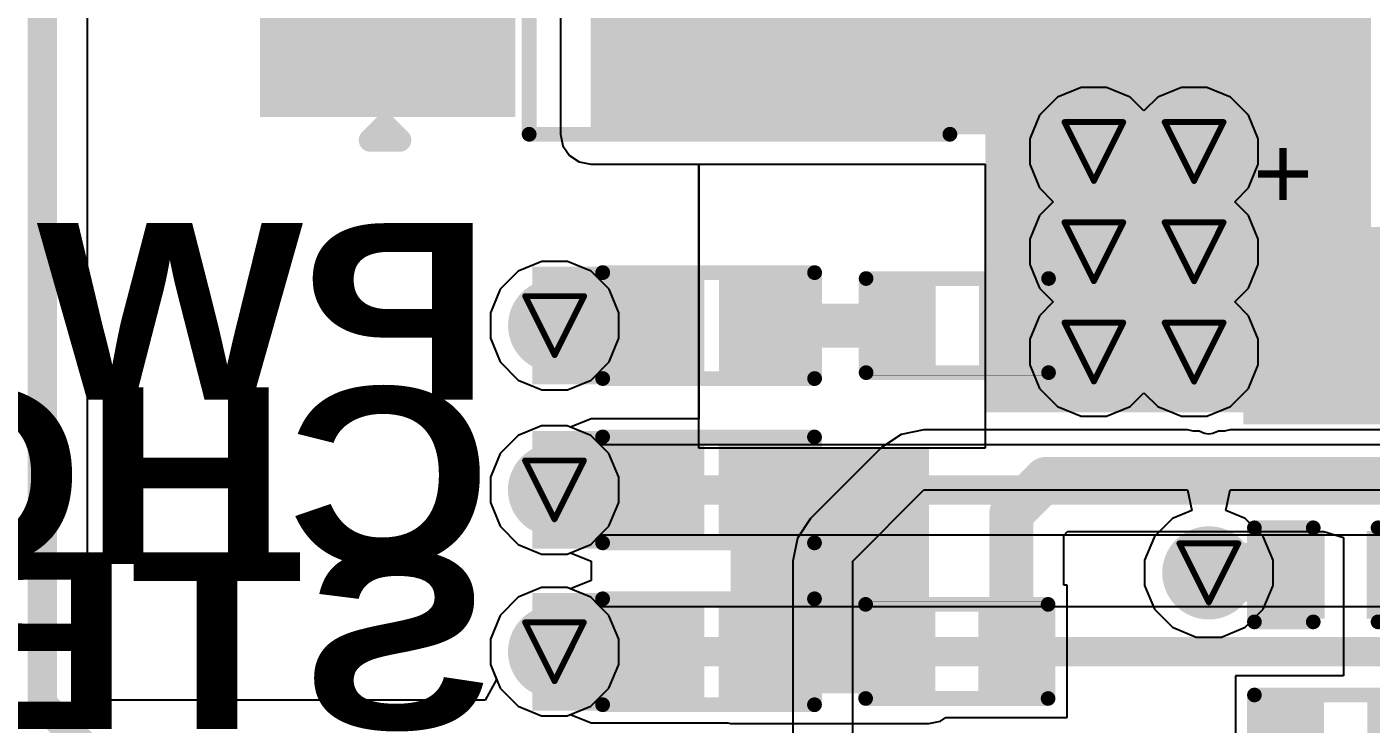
# Model space of a CAD drawing. Header units: inches. Extents: x -6 to 385, y -2 to 98.
# Drawn here: x 4.38 to 15.98, y 6.97 to 12.99 of the extents above; entities that cross this region are included whole.
import ezdxf

# ---------------------------------------------------------------- set-up
doc = ezdxf.new("R2010")
doc.units = ezdxf.units.IN
for name, color, linetype in [('Bottom Layer', 5, 'Continuous'), ('Bottom Overlay', 54, 'Continuous'), ('Bottom Paste', 16, 'Continuous'), ('Bottom Solder', 6, 'Continuous'), ('Drill Drawing', 1, 'Continuous'), ('Layer 1', 16, 'Continuous'), ('Layer 2', 76, 'Continuous'), ('Top Layer', 1, 'Continuous'), ('Top Solder', 216, 'Continuous'), ('Via Holes', 16, 'Continuous')]:
    doc.layers.add(name, color=color, linetype=linetype)
doc.styles.add('Arial', font='', dxfattribs={"height": 0.2})
doc.styles.add('Arial Black_Bold', font='', dxfattribs={"height": 0.2})
doc.styles.get('Arial').set_extended_font_data('Arial')
doc.styles.get('Arial Black_Bold').set_extended_font_data('Arial Black', bold=True)

# ---------------------------------------------------------------- blocks, each defined once
blk = doc.blocks.new('SOT__223_B_14')
at = {"layer": 'Bottom Layer'}
for points in [[(-3.05, 4.05), (-1.55, 4.05), (-1.55, 2.05), (-3.05, 2.05)], [(-0.75, 4.05), (0.75, 4.05), (0.75, 2.05), (-0.75, 2.05)], [(1.55, 4.05), (3.05, 4.05), (3.05, 2.05), (1.55, 2.05)], [(-1.9, -2.05), (1.9, -2.05), (1.9, -4.05), (-1.9, -4.05)]]:
    blk.add_hatch(color=5, dxfattribs=at).paths.add_polyline_path(points)
at = {"layer": 'Bottom Paste'}
for points in [[(-3.05, 4.05), (-1.55, 4.05), (-1.55, 2.05), (-3.05, 2.05)], [(-0.75, 4.05), (0.75, 4.05), (0.75, 2.05), (-0.75, 2.05)], [(1.55, 4.05), (3.05, 4.05), (3.05, 2.05), (1.55, 2.05)], [(-1.9, -2.05), (1.9, -2.05), (1.9, -4.05), (-1.9, -4.05)]]:
    blk.add_hatch(color=16, dxfattribs=at).paths.add_polyline_path(points)
at = {"layer": 'Bottom Solder'}
for points in [[(-3.152, 4.152), (-1.448, 4.152), (-1.448, 1.948), (-3.152, 1.948)], [(-0.852, 4.152), (0.852, 4.152), (0.852, 1.948), (-0.852, 1.948)], [(1.448, 4.152), (3.152, 4.152), (3.152, 1.948), (1.448, 1.948)], [(-2.002, -1.948), (2.002, -1.948), (2.002, -4.152), (-2.002, -4.152)]]:
    blk.add_hatch(color=6, dxfattribs=at).paths.add_polyline_path(points)
at = {"layer": 'Bottom Overlay'}
for points, const_width in [([(-3.353, 3.2), (-3.353, 2.946)], 0.2), ([(-3.353, 3.2), (-3.226, 3.073)], 0.2), ([(-3.226, 3.073), (-3.353, 2.946)], 0.2), ([(-3.302, 1.829), (-3.302, -1.803)], 0.127), ([(-3.302, 1.829), (3.302, 1.829)], 0.127), ([(3.302, 1.829), (3.302, -1.803)], 0.127), ([(-3.302, -1.803), (3.302, -1.803)], 0.127)]:
    blk.add_lwpolyline(points, dxfattribs=dict(at, const_width=const_width))
for points, const_width in [([(-3.403, 3.2, 1), (-3.303, 3.2, 1)], 0.1), ([(-3.403, 3.2, 1), (-3.303, 3.2, 1)], 0.1), ([(-3.276, 3.073, 1), (-3.176, 3.073, 1)], 0.1), ([(-3.276, 3.073, 1), (-3.176, 3.073, 1)], 0.1), ([(-3.403, 2.946, 1), (-3.303, 2.946, 1)], 0.1), ([(-3.403, 2.946, 1), (-3.303, 2.946, 1)], 0.1), ([(-3.334, 1.829, 1), (-3.27, 1.829, 1)], 0.0635), ([(-3.334, 1.829, 1), (-3.27, 1.829, 1)], 0.0635), ([(3.27, 1.829, 1), (3.334, 1.829, 1)], 0.0635), ([(3.27, 1.829, 1), (3.334, 1.829, 1)], 0.0635), ([(-3.334, -1.803, 1), (-3.27, -1.803, 1)], 0.0635), ([(-3.334, -1.803, 1), (-3.27, -1.803, 1)], 0.0635), ([(3.27, -1.803, 1), (3.334, -1.803, 1)], 0.0635), ([(3.27, -1.803, 1), (3.334, -1.803, 1)], 0.0635)]:
    blk.add_lwpolyline(points, format="xyb", close=True, dxfattribs=dict(at, const_width=const_width))
blk = doc.blocks.new('R___0402_B_22')
at = {"layer": 'Bottom Layer'}
for points in [[(-0.241, 0.318), (-0.241, -0.318), (-0.699, -0.318), (-0.699, 0.318)], [(0.699, 0.318), (0.699, -0.318), (0.241, -0.318), (0.241, 0.318)]]:
    blk.add_hatch(color=5, dxfattribs=at).paths.add_polyline_path(points)
at = {"layer": 'Bottom Paste'}
for points in [[(-0.241, 0.318), (-0.241, -0.318), (-0.699, -0.318), (-0.699, 0.318)], [(0.699, 0.318), (0.699, -0.318), (0.241, -0.318), (0.241, 0.318)]]:
    blk.add_hatch(color=16, dxfattribs=at).paths.add_polyline_path(points)
at = {"layer": 'Bottom Solder'}
for points in [[(-0.186, 0.373), (-0.186, -0.373), (-0.754, -0.373), (-0.754, 0.373)], [(0.754, 0.373), (0.754, -0.373), (0.186, -0.373), (0.186, 0.373)]]:
    blk.add_hatch(color=6, dxfattribs=at).paths.add_polyline_path(points)
at = {"layer": 'Bottom Overlay'}
for points, const_width in [([(-0.787, 0.406), (-0.787, -0.406)], 0.127), ([(0.787, 0.406), (-0.787, 0.406)], 0.127), ([(0.787, 0.406), (0.787, -0.406)], 0.127), ([(0.813, 0.432), (-0.813, 0.432)], 0.00323), ([(0.787, -0.406), (-0.787, -0.406)], 0.127)]:
    blk.add_lwpolyline(points, dxfattribs=dict(at, const_width=const_width))
for points, const_width in [([(-0.819, 0.406, 1), (-0.756, 0.406, 1)], 0.0635), ([(-0.819, 0.406, 1), (-0.756, 0.406, 1)], 0.0635), ([(0.756, 0.406, 1), (0.819, 0.406, 1)], 0.0635), ([(0.756, 0.406, 1), (0.819, 0.406, 1)], 0.0635), ([(-0.814, 0.432, 1), (-0.812, 0.432, 1)], 0.00161), ([(0.812, 0.432, 1), (0.814, 0.432, 1)], 0.00161), ([(-0.819, -0.406, 1), (-0.756, -0.406, 1)], 0.0635), ([(-0.819, -0.406, 1), (-0.756, -0.406, 1)], 0.0635), ([(0.756, -0.406, 1), (0.819, -0.406, 1)], 0.0635), ([(0.756, -0.406, 1), (0.819, -0.406, 1)], 0.0635)]:
    blk.add_lwpolyline(points, format="xyb", close=True, dxfattribs=dict(at, const_width=const_width))
blk = doc.blocks.new('R___0402_B_47')
at = {"layer": 'Bottom Layer'}
for points in [[(-0.241, 0.318), (-0.241, -0.317), (-0.699, -0.317), (-0.699, 0.318)], [(0.698, 0.318), (0.698, -0.317), (0.241, -0.317), (0.241, 0.318)]]:
    blk.add_hatch(color=5, dxfattribs=at).paths.add_polyline_path(points)
at = {"layer": 'Bottom Paste'}
for points in [[(-0.241, 0.318), (-0.241, -0.317), (-0.699, -0.317), (-0.699, 0.318)], [(0.698, 0.318), (0.698, -0.317), (0.241, -0.317), (0.241, 0.318)]]:
    blk.add_hatch(color=16, dxfattribs=at).paths.add_polyline_path(points)
at = {"layer": 'Bottom Solder'}
for points in [[(-0.186, 0.373), (-0.186, -0.372), (-0.754, -0.372), (-0.754, 0.373)], [(0.753, 0.373), (0.753, -0.372), (0.186, -0.372), (0.186, 0.373)]]:
    blk.add_hatch(color=6, dxfattribs=at).paths.add_polyline_path(points)
at = {"layer": 'Bottom Overlay'}
for points, const_width in [([(-0.787, 0.406), (-0.787, -0.406)], 0.127), ([(0.787, 0.406), (-0.787, 0.406)], 0.127), ([(0.787, 0.406), (0.787, -0.406)], 0.127), ([(0.813, 0.432), (-0.813, 0.432)], 0.00323), ([(0.787, -0.406), (-0.787, -0.406)], 0.127)]:
    blk.add_lwpolyline(points, dxfattribs=dict(at, const_width=const_width))
for points, const_width in [([(-0.819, 0.406, 1), (-0.756, 0.406, 1)], 0.0635), ([(-0.819, 0.406, 1), (-0.756, 0.406, 1)], 0.0635), ([(0.756, 0.406, 1), (0.819, 0.406, 1)], 0.0635), ([(0.756, 0.406, 1), (0.819, 0.406, 1)], 0.0635), ([(-0.814, 0.432, 1), (-0.812, 0.432, 1)], 0.00161), ([(0.812, 0.432, 1), (0.814, 0.432, 1)], 0.00161), ([(-0.819, -0.406, 1), (-0.756, -0.406, 1)], 0.0635), ([(-0.819, -0.406, 1), (-0.756, -0.406, 1)], 0.0635), ([(0.756, -0.406, 1), (0.819, -0.406, 1)], 0.0635), ([(0.756, -0.406, 1), (0.819, -0.406, 1)], 0.0635)]:
    blk.add_lwpolyline(points, format="xyb", close=True, dxfattribs=dict(at, const_width=const_width))
blk = doc.blocks.new('R___0402_B_55')
at = {"layer": 'Bottom Layer'}
for points in [[(-0.241, 0.317), (-0.241, -0.318), (-0.699, -0.318), (-0.699, 0.317)], [(0.699, 0.317), (0.699, -0.318), (0.241, -0.318), (0.241, 0.317)]]:
    blk.add_hatch(color=5, dxfattribs=at).paths.add_polyline_path(points)
at = {"layer": 'Bottom Paste'}
for points in [[(-0.241, 0.317), (-0.241, -0.318), (-0.699, -0.318), (-0.699, 0.317)], [(0.699, 0.317), (0.699, -0.318), (0.241, -0.318), (0.241, 0.317)]]:
    blk.add_hatch(color=16, dxfattribs=at).paths.add_polyline_path(points)
at = {"layer": 'Bottom Solder'}
for points in [[(-0.186, 0.373), (-0.186, -0.373), (-0.754, -0.373), (-0.754, 0.373)], [(0.754, 0.373), (0.754, -0.373), (0.186, -0.373), (0.186, 0.373)]]:
    blk.add_hatch(color=6, dxfattribs=at).paths.add_polyline_path(points)
at = {"layer": 'Bottom Overlay'}
for points, const_width in [([(-0.787, -0.406), (-0.787, 0.406)], 0.127), ([(-0.787, 0.406), (0.787, 0.406)], 0.127), ([(0.787, -0.406), (0.787, 0.406)], 0.127), ([(-0.813, 0.432), (0.813, 0.432)], 0.00323), ([(-0.787, -0.406), (0.787, -0.406)], 0.127)]:
    blk.add_lwpolyline(points, dxfattribs=dict(at, const_width=const_width))
for points, const_width in [([(-0.819, 0.406, 1), (-0.756, 0.406, 1)], 0.0635), ([(-0.819, 0.406, 1), (-0.756, 0.406, 1)], 0.0635), ([(0.756, 0.406, 1), (0.819, 0.406, 1)], 0.0635), ([(0.756, 0.406, 1), (0.819, 0.406, 1)], 0.0635), ([(-0.814, 0.432, 1), (-0.812, 0.432, 1)], 0.00161), ([(0.812, 0.432, 1), (0.814, 0.432, 1)], 0.00161), ([(-0.819, -0.406, 1), (-0.756, -0.406, 1)], 0.0635), ([(-0.819, -0.406, 1), (-0.756, -0.406, 1)], 0.0635), ([(0.756, -0.406, 1), (0.819, -0.406, 1)], 0.0635), ([(0.756, -0.406, 1), (0.819, -0.406, 1)], 0.0635)]:
    blk.add_lwpolyline(points, format="xyb", close=True, dxfattribs=dict(at, const_width=const_width))
blk = doc.blocks.new('LED_0402_B_60')
at = {"layer": 'Bottom Layer'}
for points in [[(-0.785, 0.36), (-0.165, 0.36), (-0.165, -0.36), (-0.785, -0.36)], [(0.165, 0.36), (0.785, 0.36), (0.785, -0.36), (0.165, -0.36)]]:
    blk.add_hatch(color=5, dxfattribs=at).paths.add_polyline_path(points)
at = {"layer": 'Bottom Overlay'}
blk.add_hatch(color=54, dxfattribs=at).paths.add_polyline_path([(0.938, -0.508), (1.548, -0.508), (1.548, 0.508), (0.938, 0.508)])
at = {"layer": 'Bottom Paste'}
for points in [[(-0.785, 0.36), (-0.165, 0.36), (-0.165, -0.36), (-0.785, -0.36)], [(0.165, 0.36), (0.785, 0.36), (0.785, -0.36), (0.165, -0.36)]]:
    blk.add_hatch(color=16, dxfattribs=at).paths.add_polyline_path(points)
at = {"layer": 'Bottom Solder'}
for points in [[(-0.887, 0.462), (-0.063, 0.462), (-0.063, -0.462), (-0.887, -0.462)], [(0.063, 0.462), (0.887, 0.462), (0.887, -0.462), (0.063, -0.462)]]:
    blk.add_hatch(color=6, dxfattribs=at).paths.add_polyline_path(points)
at = {"layer": 'Bottom Overlay', "const_width": 0.127}
for points in [[(0.94, 0.457), (-0.889, 0.457)], [(-0.889, 0.457), (-0.889, -0.457)], [(0.94, 0.457), (0.94, -0.457)], [(0.94, -0.457), (-0.889, -0.457)]]:
    blk.add_lwpolyline(points, dxfattribs=at)
at = {"layer": 'Bottom Overlay', "const_width": 0.0635}
for points in [[(-0.921, 0.457, 1), (-0.857, 0.457, 1)], [(-0.921, 0.457, 1), (-0.857, 0.457, 1)], [(0.908, 0.457, 1), (0.972, 0.457, 1)], [(0.908, 0.457, 1), (0.972, 0.457, 1)], [(-0.921, -0.457, 1), (-0.857, -0.457, 1)], [(-0.921, -0.457, 1), (-0.857, -0.457, 1)], [(0.908, -0.457, 1), (0.972, -0.457, 1)], [(0.908, -0.457, 1), (0.972, -0.457, 1)]]:
    blk.add_lwpolyline(points, format="xyb", close=True, dxfattribs=at)
blk = doc.blocks.new('LED_0402_B_61')
at = {"layer": 'Bottom Layer'}
for points in [[(-0.785, 0.36), (-0.165, 0.36), (-0.165, -0.36), (-0.785, -0.36)], [(0.165, 0.36), (0.785, 0.36), (0.785, -0.36), (0.165, -0.36)]]:
    blk.add_hatch(color=5, dxfattribs=at).paths.add_polyline_path(points)
at = {"layer": 'Bottom Overlay'}
blk.add_hatch(color=54, dxfattribs=at).paths.add_polyline_path([(0.939, -0.508), (1.548, -0.508), (1.548, 0.508), (0.939, 0.508)])
at = {"layer": 'Bottom Paste'}
for points in [[(-0.785, 0.36), (-0.165, 0.36), (-0.165, -0.36), (-0.785, -0.36)], [(0.165, 0.36), (0.785, 0.36), (0.785, -0.36), (0.165, -0.36)]]:
    blk.add_hatch(color=16, dxfattribs=at).paths.add_polyline_path(points)
at = {"layer": 'Bottom Solder'}
for points in [[(-0.887, 0.462), (-0.063, 0.462), (-0.063, -0.462), (-0.887, -0.462)], [(0.063, 0.462), (0.887, 0.462), (0.887, -0.462), (0.063, -0.462)]]:
    blk.add_hatch(color=6, dxfattribs=at).paths.add_polyline_path(points)
at = {"layer": 'Bottom Overlay', "const_width": 0.127}
for points in [[(0.94, 0.457), (-0.889, 0.457)], [(-0.889, 0.457), (-0.889, -0.457)], [(0.94, 0.457), (0.94, -0.457)], [(0.94, -0.457), (-0.889, -0.457)]]:
    blk.add_lwpolyline(points, dxfattribs=at)
at = {"layer": 'Bottom Overlay', "const_width": 0.0635}
for points in [[(-0.921, 0.457, 1), (-0.857, 0.457, 1)], [(-0.921, 0.457, 1), (-0.857, 0.457, 1)], [(0.908, 0.457, 1), (0.972, 0.457, 1)], [(0.908, 0.457, 1), (0.972, 0.457, 1)], [(-0.921, -0.457, 1), (-0.857, -0.457, 1)], [(-0.921, -0.457, 1), (-0.857, -0.457, 1)], [(0.908, -0.457, 1), (0.972, -0.457, 1)], [(0.908, -0.457, 1), (0.972, -0.457, 1)]]:
    blk.add_lwpolyline(points, format="xyb", close=True, dxfattribs=at)
blk = doc.blocks.new('LED_0402_B_62')
at = {"layer": 'Bottom Layer'}
for points in [[(-0.785, 0.36), (-0.165, 0.36), (-0.165, -0.36), (-0.785, -0.36)], [(0.165, 0.36), (0.785, 0.36), (0.785, -0.36), (0.165, -0.36)]]:
    blk.add_hatch(color=5, dxfattribs=at).paths.add_polyline_path(points)
at = {"layer": 'Bottom Overlay'}
blk.add_hatch(color=54, dxfattribs=at).paths.add_polyline_path([(0.939, -0.508), (1.548, -0.508), (1.548, 0.508), (0.939, 0.508)])
at = {"layer": 'Bottom Paste'}
for points in [[(-0.785, 0.36), (-0.165, 0.36), (-0.165, -0.36), (-0.785, -0.36)], [(0.165, 0.36), (0.785, 0.36), (0.785, -0.36), (0.165, -0.36)]]:
    blk.add_hatch(color=16, dxfattribs=at).paths.add_polyline_path(points)
at = {"layer": 'Bottom Solder'}
for points in [[(-0.887, 0.462), (-0.063, 0.462), (-0.063, -0.462), (-0.887, -0.462)], [(0.063, 0.462), (0.887, 0.462), (0.887, -0.462), (0.063, -0.462)]]:
    blk.add_hatch(color=6, dxfattribs=at).paths.add_polyline_path(points)
at = {"layer": 'Bottom Overlay', "const_width": 0.127}
for points in [[(0.94, 0.457), (-0.889, 0.457)], [(-0.889, 0.457), (-0.889, -0.457)], [(0.94, 0.457), (0.94, -0.457)], [(0.94, -0.457), (-0.889, -0.457)]]:
    blk.add_lwpolyline(points, dxfattribs=at)
at = {"layer": 'Bottom Overlay', "const_width": 0.0635}
for points in [[(-0.921, 0.457, 1), (-0.857, 0.457, 1)], [(-0.921, 0.457, 1), (-0.857, 0.457, 1)], [(0.908, 0.457, 1), (0.972, 0.457, 1)], [(0.908, 0.457, 1), (0.972, 0.457, 1)], [(-0.921, -0.457, 1), (-0.857, -0.457, 1)], [(-0.921, -0.457, 1), (-0.857, -0.457, 1)], [(0.908, -0.457, 1), (0.972, -0.457, 1)], [(0.908, -0.457, 1), (0.972, -0.457, 1)]]:
    blk.add_lwpolyline(points, format="xyb", close=True, dxfattribs=at)
blk = doc.blocks.new('C___0402_B_88')
at = {"layer": 'Bottom Layer'}
for points in [[(-0.241, 0.318), (-0.241, -0.317), (-0.698, -0.317), (-0.698, 0.318)], [(0.699, 0.318), (0.699, -0.317), (0.241, -0.317), (0.241, 0.318)]]:
    blk.add_hatch(color=5, dxfattribs=at).paths.add_polyline_path(points)
at = {"layer": 'Bottom Paste'}
for points in [[(-0.241, 0.318), (-0.241, -0.317), (-0.698, -0.317), (-0.698, 0.318)], [(0.699, 0.318), (0.699, -0.317), (0.241, -0.317), (0.241, 0.318)]]:
    blk.add_hatch(color=16, dxfattribs=at).paths.add_polyline_path(points)
at = {"layer": 'Bottom Solder'}
for points in [[(-0.181, 0.378), (-0.181, -0.377), (-0.758, -0.377), (-0.758, 0.378)], [(0.758, 0.378), (0.758, -0.377), (0.181, -0.377), (0.181, 0.378)]]:
    blk.add_hatch(color=6, dxfattribs=at).paths.add_polyline_path(points)
at = {"layer": 'Bottom Overlay', "const_width": 0.127}
for points in [[(-0.787, -0.406), (-0.787, 0.406)], [(-0.787, 0.406), (-0.279, 0.406)], [(0.279, 0.406), (0.787, 0.406)], [(0.787, -0.406), (0.787, 0.406)], [(-0.787, -0.406), (-0.279, -0.406)], [(0.279, -0.406), (0.787, -0.406)]]:
    blk.add_lwpolyline(points, dxfattribs=at)
at = {"layer": 'Bottom Overlay', "const_width": 0.0635}
for points in [[(-0.819, 0.406, 1), (-0.756, 0.406, 1)], [(-0.819, 0.406, 1), (-0.756, 0.406, 1)], [(-0.311, 0.406, 1), (-0.248, 0.406, 1)], [(0.248, 0.406, 1), (0.311, 0.406, 1)], [(0.756, 0.406, 1), (0.819, 0.406, 1)], [(0.756, 0.406, 1), (0.819, 0.406, 1)], [(-0.819, -0.406, 1), (-0.756, -0.406, 1)], [(-0.819, -0.406, 1), (-0.756, -0.406, 1)], [(-0.311, -0.406, 1), (-0.248, -0.406, 1)], [(0.248, -0.406, 1), (0.311, -0.406, 1)], [(0.756, -0.406, 1), (0.819, -0.406, 1)], [(0.756, -0.406, 1), (0.819, -0.406, 1)]]:
    blk.add_lwpolyline(points, format="xyb", close=True, dxfattribs=at)
blk = doc.blocks.new('T____0805_B_97')
at = {"layer": 'Bottom Layer'}
for points in [[(-1.25, 0.75), (-0.25, 0.75), (-0.25, -0.75), (-1.25, -0.75)], [(0.25, 0.75), (1.25, 0.75), (1.25, -0.75), (0.25, -0.75)]]:
    blk.add_hatch(color=5, dxfattribs=at).paths.add_polyline_path(points)
at = {"layer": 'Bottom Paste'}
for points in [[(-1.25, 0.75), (-0.25, 0.75), (-0.25, -0.75), (-1.25, -0.75)], [(0.25, 0.75), (1.25, 0.75), (1.25, -0.75), (0.25, -0.75)]]:
    blk.add_hatch(color=16, dxfattribs=at).paths.add_polyline_path(points)
at = {"layer": 'Bottom Solder'}
for points in [[(-1.352, 0.852), (-0.148, 0.852), (-0.148, -0.852), (-1.352, -0.852)], [(0.148, 0.852), (1.352, 0.852), (1.352, -0.852), (0.148, -0.852)]]:
    blk.add_hatch(color=6, dxfattribs=at).paths.add_polyline_path(points)
at = {"layer": 'Bottom Overlay', "const_width": 0.127}
for points in [[(-0.1, 0.7), (0.1, 0.7)], [(-0.1, -0.7), (0.1, -0.7)]]:
    blk.add_lwpolyline(points, dxfattribs=at)
at = {"layer": 'Bottom Overlay', "const_width": 0.0635}
for points in [[(-0.132, 0.7, 1), (-0.068, 0.7, 1)], [(0.068, 0.7, 1), (0.132, 0.7, 1)], [(-0.132, -0.7, 1), (-0.068, -0.7, 1)], [(0.068, -0.7, 1), (0.132, -0.7, 1)]]:
    blk.add_lwpolyline(points, format="xyb", close=True, dxfattribs=at)
at = {"layer": 'Bottom Overlay', "style": 'Arial', "text_generation_flag": 2}
blk.add_text('+', height=0.635, rotation=180, dxfattribs=at).set_placement((-1.27, 1.615))

msp = doc.modelspace()

# ---------------------------------------------------------------- hatches: boundary and pattern name
at = {"layer": 'Bottom Layer'}
for points in [[(9.243, 12.065), (15.55, 12.065), (15.55, 18.669), (9.243, 18.669)], [(12.649, 9.664), (15.98, 9.664), (15.98, 18.669), (12.649, 18.669)], [(10.451, 7.239), (12.163, 7.239), (12.163, 9.356), (10.451, 9.356)]]:
    msp.add_hatch(color=5, dxfattribs=at).paths.add_polyline_path(points)
h = msp.add_hatch(color=5, dxfattribs=at)
edge = h.paths.add_edge_path()
edge.add_arc((13.587, 11.916), 0.3, 0, 360)
h = msp.add_hatch(color=5, dxfattribs=at)
edge = h.paths.add_edge_path()
edge.add_arc((14.452, 11.916), 0.3, 0, 360)
h = msp.add_hatch(color=5, dxfattribs=at)
edge = h.paths.add_edge_path()
edge.add_arc((13.587, 11.051), 0.3, 0, 360)
h = msp.add_hatch(color=5, dxfattribs=at)
edge = h.paths.add_edge_path()
edge.add_arc((14.452, 11.051), 0.3, 0, 360)
h = msp.add_hatch(color=5, dxfattribs=at)
edge = h.paths.add_edge_path()
edge.add_arc((8.932, 10.414), 0.3, 0, 360)
h = msp.add_hatch(color=5, dxfattribs=at)
edge = h.paths.add_edge_path()
edge.add_arc((13.587, 10.185), 0.3, 0, 360)
h = msp.add_hatch(color=5, dxfattribs=at)
edge = h.paths.add_edge_path()
edge.add_arc((14.452, 10.185), 0.3, 0, 360)
h = msp.add_hatch(color=5, dxfattribs=at)
edge = h.paths.add_edge_path()
edge.add_arc((8.931, 8.996), 0.3, 0, 360)
h = msp.add_hatch(color=5, dxfattribs=at)
edge = h.paths.add_edge_path()
edge.add_arc((14.579, 8.28), 0.3, 0, 360)
h = msp.add_hatch(color=5, dxfattribs=at)
edge = h.paths.add_edge_path()
edge.add_arc((8.931, 7.599), 0.3, 0, 360)
at = {"layer": 'Bottom Solder'}
h = msp.add_hatch(color=6, dxfattribs=at)
edge = h.paths.add_edge_path()
edge.add_arc((13.587, 11.916), 0.402, 0, 360)
h = msp.add_hatch(color=6, dxfattribs=at)
edge = h.paths.add_edge_path()
edge.add_arc((14.452, 11.916), 0.402, 0, 360)
h = msp.add_hatch(color=6, dxfattribs=at)
edge = h.paths.add_edge_path()
edge.add_arc((13.587, 11.051), 0.402, 0, 360)
h = msp.add_hatch(color=6, dxfattribs=at)
edge = h.paths.add_edge_path()
edge.add_arc((14.452, 11.051), 0.402, 0, 360)
h = msp.add_hatch(color=6, dxfattribs=at)
edge = h.paths.add_edge_path()
edge.add_arc((8.932, 10.414), 0.402, 0, 360)
h = msp.add_hatch(color=6, dxfattribs=at)
edge = h.paths.add_edge_path()
edge.add_arc((13.587, 10.185), 0.402, 0, 360)
h = msp.add_hatch(color=6, dxfattribs=at)
edge = h.paths.add_edge_path()
edge.add_arc((14.452, 10.185), 0.402, 0, 360)
h = msp.add_hatch(color=6, dxfattribs=at)
edge = h.paths.add_edge_path()
edge.add_arc((8.931, 8.996), 0.402, 0, 360)
h = msp.add_hatch(color=6, dxfattribs=at)
edge = h.paths.add_edge_path()
edge.add_arc((14.579, 8.28), 0.402, 0, 360)
h = msp.add_hatch(color=6, dxfattribs=at)
edge = h.paths.add_edge_path()
edge.add_arc((8.931, 7.599), 0.402, 0, 360)
at = {"layer": 'Layer 1'}
h = msp.add_hatch(color=16, dxfattribs=at)
edge = h.paths.add_edge_path()
edge.add_arc((13.587, 11.916), 0.3, 0, 360)
h = msp.add_hatch(color=16, dxfattribs=at)
edge = h.paths.add_edge_path()
edge.add_arc((14.452, 11.916), 0.3, 0, 360)
h = msp.add_hatch(color=16, dxfattribs=at)
edge = h.paths.add_edge_path()
edge.add_arc((13.587, 11.051), 0.3, 0, 360)
h = msp.add_hatch(color=16, dxfattribs=at)
edge = h.paths.add_edge_path()
edge.add_arc((14.452, 11.051), 0.3, 0, 360)
h = msp.add_hatch(color=16, dxfattribs=at)
edge = h.paths.add_edge_path()
edge.add_arc((8.932, 10.414), 0.3, 0, 360)
h = msp.add_hatch(color=16, dxfattribs=at)
edge = h.paths.add_edge_path()
edge.add_arc((13.587, 10.185), 0.3, 0, 360)
h = msp.add_hatch(color=16, dxfattribs=at)
edge = h.paths.add_edge_path()
edge.add_arc((14.452, 10.185), 0.3, 0, 360)
h = msp.add_hatch(color=16, dxfattribs=at)
edge = h.paths.add_edge_path()
edge.add_arc((8.931, 8.996), 0.3, 0, 360)
h = msp.add_hatch(color=16, dxfattribs=at)
edge = h.paths.add_edge_path()
edge.add_arc((14.579, 8.28), 0.3, 0, 360)
h = msp.add_hatch(color=16, dxfattribs=at)
edge = h.paths.add_edge_path()
edge.add_arc((8.931, 7.599), 0.3, 0, 360)
at = {"layer": 'Layer 2'}
h = msp.add_hatch(color=76, dxfattribs=at)
edge = h.paths.add_edge_path()
edge.add_arc((13.587, 11.916), 0.3, 0, 360)
h = msp.add_hatch(color=76, dxfattribs=at)
edge = h.paths.add_edge_path()
edge.add_arc((14.452, 11.916), 0.3, 0, 360)
h = msp.add_hatch(color=76, dxfattribs=at)
edge = h.paths.add_edge_path()
edge.add_arc((13.587, 11.051), 0.3, 0, 360)
h = msp.add_hatch(color=76, dxfattribs=at)
edge = h.paths.add_edge_path()
edge.add_arc((14.452, 11.051), 0.3, 0, 360)
h = msp.add_hatch(color=76, dxfattribs=at)
edge = h.paths.add_edge_path()
edge.add_arc((8.932, 10.414), 0.3, 0, 360)
h = msp.add_hatch(color=76, dxfattribs=at)
edge = h.paths.add_edge_path()
edge.add_arc((13.587, 10.185), 0.3, 0, 360)
h = msp.add_hatch(color=76, dxfattribs=at)
edge = h.paths.add_edge_path()
edge.add_arc((14.452, 10.185), 0.3, 0, 360)
h = msp.add_hatch(color=76, dxfattribs=at)
edge = h.paths.add_edge_path()
edge.add_arc((8.931, 8.996), 0.3, 0, 360)
h = msp.add_hatch(color=76, dxfattribs=at)
edge = h.paths.add_edge_path()
edge.add_arc((14.579, 8.28), 0.3, 0, 360)
h = msp.add_hatch(color=76, dxfattribs=at)
edge = h.paths.add_edge_path()
edge.add_arc((8.931, 7.599), 0.3, 0, 360)
at = {"layer": 'Top Layer'}
h = msp.add_hatch(color=1, dxfattribs=at)
edge = h.paths.add_edge_path()
edge.add_arc((13.587, 11.916), 0.3, 0, 360)
h = msp.add_hatch(color=1, dxfattribs=at)
edge = h.paths.add_edge_path()
edge.add_arc((14.452, 11.916), 0.3, 0, 360)
h = msp.add_hatch(color=1, dxfattribs=at)
edge = h.paths.add_edge_path()
edge.add_arc((13.587, 11.051), 0.3, 0, 360)
h = msp.add_hatch(color=1, dxfattribs=at)
edge = h.paths.add_edge_path()
edge.add_arc((14.452, 11.051), 0.3, 0, 360)
h = msp.add_hatch(color=1, dxfattribs=at)
edge = h.paths.add_edge_path()
edge.add_arc((8.932, 10.414), 0.3, 0, 360)
h = msp.add_hatch(color=1, dxfattribs=at)
edge = h.paths.add_edge_path()
edge.add_arc((13.587, 10.185), 0.3, 0, 360)
h = msp.add_hatch(color=1, dxfattribs=at)
edge = h.paths.add_edge_path()
edge.add_arc((14.452, 10.185), 0.3, 0, 360)
h = msp.add_hatch(color=1, dxfattribs=at)
edge = h.paths.add_edge_path()
edge.add_arc((8.931, 8.996), 0.3, 0, 360)
h = msp.add_hatch(color=1, dxfattribs=at)
edge = h.paths.add_edge_path()
edge.add_arc((14.579, 8.28), 0.3, 0, 360)
h = msp.add_hatch(color=1, dxfattribs=at)
edge = h.paths.add_edge_path()
edge.add_arc((8.931, 7.599), 0.3, 0, 360)
at = {"layer": 'Top Solder'}
h = msp.add_hatch(color=216, dxfattribs=at)
edge = h.paths.add_edge_path()
edge.add_arc((13.587, 11.916), 0.402, 0, 360)
h = msp.add_hatch(color=216, dxfattribs=at)
edge = h.paths.add_edge_path()
edge.add_arc((14.452, 11.916), 0.402, 0, 360)
h = msp.add_hatch(color=216, dxfattribs=at)
edge = h.paths.add_edge_path()
edge.add_arc((13.587, 11.051), 0.402, 0, 360)
h = msp.add_hatch(color=216, dxfattribs=at)
edge = h.paths.add_edge_path()
edge.add_arc((14.452, 11.051), 0.402, 0, 360)
h = msp.add_hatch(color=216, dxfattribs=at)
edge = h.paths.add_edge_path()
edge.add_arc((8.932, 10.414), 0.402, 0, 360)
h = msp.add_hatch(color=216, dxfattribs=at)
edge = h.paths.add_edge_path()
edge.add_arc((13.587, 10.185), 0.402, 0, 360)
h = msp.add_hatch(color=216, dxfattribs=at)
edge = h.paths.add_edge_path()
edge.add_arc((14.452, 10.185), 0.402, 0, 360)
h = msp.add_hatch(color=216, dxfattribs=at)
edge = h.paths.add_edge_path()
edge.add_arc((8.931, 8.996), 0.402, 0, 360)
h = msp.add_hatch(color=216, dxfattribs=at)
edge = h.paths.add_edge_path()
edge.add_arc((14.579, 8.28), 0.402, 0, 360)
h = msp.add_hatch(color=216, dxfattribs=at)
edge = h.paths.add_edge_path()
edge.add_arc((8.931, 7.599), 0.402, 0, 360)
at = {"layer": 'Via Holes'}
h = msp.add_hatch(color=7, dxfattribs=at)
edge = h.paths.add_edge_path()
edge.add_arc((13.587, 11.916), 0.15, 0, 360)
h = msp.add_hatch(color=7, dxfattribs=at)
edge = h.paths.add_edge_path()
edge.add_arc((14.452, 11.916), 0.15, 0, 360)
h = msp.add_hatch(color=7, dxfattribs=at)
edge = h.paths.add_edge_path()
edge.add_arc((13.587, 11.051), 0.15, 0, 360)
h = msp.add_hatch(color=7, dxfattribs=at)
edge = h.paths.add_edge_path()
edge.add_arc((14.452, 11.051), 0.15, 0, 360)
h = msp.add_hatch(color=7, dxfattribs=at)
edge = h.paths.add_edge_path()
edge.add_arc((8.932, 10.414), 0.15, 0, 360)
h = msp.add_hatch(color=7, dxfattribs=at)
edge = h.paths.add_edge_path()
edge.add_arc((13.587, 10.185), 0.15, 0, 360)
h = msp.add_hatch(color=7, dxfattribs=at)
edge = h.paths.add_edge_path()
edge.add_arc((14.452, 10.185), 0.15, 0, 360)
h = msp.add_hatch(color=7, dxfattribs=at)
edge = h.paths.add_edge_path()
edge.add_arc((8.931, 8.996), 0.15, 0, 360)
h = msp.add_hatch(color=7, dxfattribs=at)
edge = h.paths.add_edge_path()
edge.add_arc((14.579, 8.28), 0.15, 0, 360)
h = msp.add_hatch(color=7, dxfattribs=at)
edge = h.paths.add_edge_path()
edge.add_arc((8.931, 7.599), 0.15, 0, 360)

# ---------------------------------------------------------------- linework, layer by layer
at = {"layer": 'Bottom Layer'}
for p, q in [((8.984, 14.358), (8.984, 12.065)), ((8.984, 12.065), (9.003, 11.966)), ((9.003, 11.966), (9.06, 11.882)), ((9.06, 11.882), (9.144, 11.826)), ((9.144, 11.826), (9.243, 11.806)), ((9.243, 11.806), (10.178, 11.806)), ((10.178, 9.357), (10.178, 11.806)), ((10.178, 11.806), (12.649, 11.806)), ((10.178, 11.806), (10.178, 9.61)), ((12.649, 11.806), (12.649, 9.357)), ((8.82, 9.55), (8.617, 9.466)), ((9.041, 9.55), (8.82, 9.55)), ((9.069, 9.538), (9.041, 9.55)), ((9.247, 9.61), (9.069, 9.538)), ((10.178, 9.61), (9.247, 9.61)), ((9.247, 9.61), (9.247, 9.61)), ((8.617, 9.466), (8.461, 9.31)), ((8.461, 9.31), (8.377, 9.106)), ((12.649, 9.357), (10.178, 9.357)), ((8.377, 9.106), (8.377, 8.886)), ((8.377, 8.886), (8.461, 8.682)), ((8.461, 8.682), (8.617, 8.526)), ((13.327, 8.603), (13.359, 8.636)), ((13.327, 8.174), (13.327, 8.603)), ((13.359, 8.636), (15.571, 8.636)), ((15.571, 8.636), (15.742, 8.585)), ((8.617, 8.526), (8.82, 8.442)), ((15.742, 8.585), (15.742, 7.391)), ((8.82, 8.442), (9.041, 8.442)), ((9.041, 8.442), (9.069, 8.454)), ((9.069, 8.454), (9.247, 8.382)), ((9.247, 8.382), (9.247, 8.213)), ((8.82, 8.153), (8.617, 8.069)), ((9.041, 8.153), (8.82, 8.153)), ((9.069, 8.141), (9.041, 8.153)), ((9.247, 8.213), (9.069, 8.141)), ((13.357, 8.174), (13.327, 8.174)), ((13.357, 7.031), (13.357, 8.174)), ((8.617, 8.069), (8.461, 7.913)), ((8.461, 7.913), (8.377, 7.709)), ((8.377, 7.709), (8.377, 7.489)), ((8.377, 7.489), (8.461, 7.285)), ((15.742, 7.391), (14.808, 7.391)), ((14.808, 7.391), (14.808, 6.248)), ((8.461, 7.285), (8.617, 7.129)), ((8.617, 7.129), (8.82, 7.045)), ((8.82, 7.045), (9.041, 7.045)), ((9.041, 7.045), (9.069, 7.057)), ((9.069, 7.057), (9.247, 6.985)), ((9.247, 6.985), (9.247, 6.985)), ((9.247, 6.985), (10.426, 6.985)), ((10.426, 6.985), (10.451, 6.98)), ((10.451, 6.98), (12.163, 6.98)), ((12.163, 6.98), (12.262, 7)), ((12.262, 7), (12.309, 7.031)), ((12.309, 7.031), (13.357, 7.031))]:
    msp.add_line(p, q, dxfattribs=at)
for points, const_width in [([(8.932, 10.414), (9.746, 10.414)], 0.508), ([(10.762, 10.414), (11.938, 10.414)], 0.381), ([(12.944, 10.414), (13.638, 10.414)], 0.508), ([(8.931, 8.996), (9.745, 8.996)], 0.508), ([(12.874, 8.791), (13.172, 9.089)], 0.381), ([(13.172, 9.089), (18.051, 9.089)], 0.381), ([(12.874, 7.602), (12.874, 8.791)], 0.381), ([(14.585, 8.286), (15.266, 8.286)], 0.508), ([(8.931, 7.599), (9.745, 7.599)], 0.508)]:
    msp.add_lwpolyline(points, dxfattribs=dict(at, const_width=const_width))
for points, const_width in [([(8.805, 10.414, 1), (9.059, 10.414, 1)], 0.254), ([(9.619, 10.414, 1), (9.873, 10.414, 1)], 0.254), ([(10.667, 10.414, 1), (10.857, 10.414, 1)], 0.191), ([(11.843, 10.414, 1), (12.033, 10.414, 1)], 0.191), ([(12.817, 10.414, 1), (13.071, 10.414, 1)], 0.254), ([(13.511, 10.414, 1), (13.765, 10.414, 1)], 0.254), ([(8.804, 8.996, 1), (9.058, 8.996, 1)], 0.254), ([(9.618, 8.996, 1), (9.872, 8.996, 1)], 0.254), ([(13.076, 9.089, 1), (13.267, 9.089, 1)], 0.191), ([(13.076, 9.089, 1), (13.267, 9.089, 1)], 0.191), ([(12.779, 8.791, 1), (12.969, 8.791, 1)], 0.191), ([(12.779, 8.791, 1), (12.969, 8.791, 1)], 0.191), ([(14.458, 8.286, 1), (14.712, 8.286, 1)], 0.254), ([(15.139, 8.286, 1), (15.393, 8.286, 1)], 0.254), ([(8.804, 7.599, 1), (9.058, 7.599, 1)], 0.254), ([(9.618, 7.599, 1), (9.872, 7.599, 1)], 0.254), ([(12.779, 7.602, 1), (12.969, 7.602, 1)], 0.191)]:
    msp.add_lwpolyline(points, format="xyb", close=True, dxfattribs=dict(at, const_width=const_width))
at = {"layer": 'Drill Drawing', "const_width": 0.0508}
for points in [[(13.333, 12.17), (13.841, 12.17)], [(13.333, 12.17), (13.587, 11.662)], [(13.587, 11.662), (13.841, 12.17)], [(14.198, 12.17), (14.706, 12.17)], [(14.198, 12.17), (14.452, 11.662)], [(14.452, 11.662), (14.706, 12.17)], [(13.333, 11.305), (13.841, 11.305)], [(13.333, 11.305), (13.587, 10.797)], [(13.587, 10.797), (13.841, 11.305)], [(14.198, 11.305), (14.706, 11.305)], [(14.198, 11.305), (14.452, 10.797)], [(14.452, 10.797), (14.706, 11.305)], [(8.678, 10.668), (9.186, 10.668)], [(8.678, 10.668), (8.932, 10.16)], [(8.932, 10.16), (9.186, 10.668)], [(13.333, 10.439), (13.841, 10.439)], [(13.333, 10.439), (13.587, 9.931)], [(13.587, 9.931), (13.841, 10.439)], [(14.198, 10.439), (14.706, 10.439)], [(14.198, 10.439), (14.452, 9.931)], [(14.452, 9.931), (14.706, 10.439)], [(8.677, 9.25), (9.185, 9.25)], [(8.677, 9.25), (8.931, 8.742)], [(8.931, 8.742), (9.185, 9.25)], [(14.325, 8.534), (14.833, 8.534)], [(14.325, 8.534), (14.579, 8.026)], [(14.579, 8.026), (14.833, 8.534)], [(8.677, 7.853), (9.185, 7.853)], [(8.677, 7.853), (8.931, 7.345)], [(8.931, 7.345), (9.185, 7.853)]]:
    msp.add_lwpolyline(points, dxfattribs=at)
at = {"layer": 'Drill Drawing', "const_width": 0.0254}
for points in [[(13.32, 12.17, 1), (13.345, 12.17, 1)], [(13.32, 12.17, 1), (13.345, 12.17, 1)], [(13.828, 12.17, 1), (13.853, 12.17, 1)], [(13.828, 12.17, 1), (13.853, 12.17, 1)], [(14.185, 12.17, 1), (14.211, 12.17, 1)], [(14.185, 12.17, 1), (14.211, 12.17, 1)], [(14.693, 12.17, 1), (14.719, 12.17, 1)], [(14.693, 12.17, 1), (14.719, 12.17, 1)], [(13.574, 11.662, 1), (13.599, 11.662, 1)], [(13.574, 11.662, 1), (13.599, 11.662, 1)], [(14.439, 11.662, 1), (14.465, 11.662, 1)], [(14.439, 11.662, 1), (14.465, 11.662, 1)], [(13.32, 11.305, 1), (13.345, 11.305, 1)], [(13.32, 11.305, 1), (13.345, 11.305, 1)], [(13.828, 11.305, 1), (13.853, 11.305, 1)], [(13.828, 11.305, 1), (13.853, 11.305, 1)], [(14.185, 11.305, 1), (14.211, 11.305, 1)], [(14.185, 11.305, 1), (14.211, 11.305, 1)], [(14.693, 11.305, 1), (14.719, 11.305, 1)], [(14.693, 11.305, 1), (14.719, 11.305, 1)], [(13.574, 10.797, 1), (13.599, 10.797, 1)], [(13.574, 10.797, 1), (13.599, 10.797, 1)], [(14.439, 10.797, 1), (14.465, 10.797, 1)], [(14.439, 10.797, 1), (14.465, 10.797, 1)], [(8.665, 10.668, 1), (8.691, 10.668, 1)], [(8.665, 10.668, 1), (8.691, 10.668, 1)], [(9.173, 10.668, 1), (9.199, 10.668, 1)], [(9.173, 10.668, 1), (9.199, 10.668, 1)], [(13.32, 10.439, 1), (13.345, 10.439, 1)], [(13.32, 10.439, 1), (13.345, 10.439, 1)], [(13.828, 10.439, 1), (13.853, 10.439, 1)], [(13.828, 10.439, 1), (13.853, 10.439, 1)], [(14.185, 10.439, 1), (14.211, 10.439, 1)], [(14.185, 10.439, 1), (14.211, 10.439, 1)], [(14.693, 10.439, 1), (14.719, 10.439, 1)], [(14.693, 10.439, 1), (14.719, 10.439, 1)], [(8.919, 10.16, 1), (8.945, 10.16, 1)], [(8.919, 10.16, 1), (8.945, 10.16, 1)], [(13.574, 9.931, 1), (13.599, 9.931, 1)], [(13.574, 9.931, 1), (13.599, 9.931, 1)], [(14.439, 9.931, 1), (14.465, 9.931, 1)], [(14.439, 9.931, 1), (14.465, 9.931, 1)], [(8.664, 9.25, 1), (8.689, 9.25, 1)], [(8.664, 9.25, 1), (8.689, 9.25, 1)], [(9.172, 9.25, 1), (9.197, 9.25, 1)], [(9.172, 9.25, 1), (9.197, 9.25, 1)], [(8.918, 8.742, 1), (8.943, 8.742, 1)], [(8.918, 8.742, 1), (8.943, 8.742, 1)], [(14.312, 8.534, 1), (14.338, 8.534, 1)], [(14.312, 8.534, 1), (14.338, 8.534, 1)], [(14.82, 8.534, 1), (14.846, 8.534, 1)], [(14.82, 8.534, 1), (14.846, 8.534, 1)], [(14.566, 8.026, 1), (14.592, 8.026, 1)], [(14.566, 8.026, 1), (14.592, 8.026, 1)], [(8.664, 7.853, 1), (8.689, 7.853, 1)], [(8.664, 7.853, 1), (8.689, 7.853, 1)], [(9.172, 7.853, 1), (9.197, 7.853, 1)], [(9.172, 7.853, 1), (9.197, 7.853, 1)], [(8.918, 7.345, 1), (8.943, 7.345, 1)], [(8.918, 7.345, 1), (8.943, 7.345, 1)]]:
    msp.add_lwpolyline(points, format="xyb", close=True, dxfattribs=at)
at = {"layer": 'Layer 1'}
for p, q in [((13.477, 12.47), (13.273, 12.385)), ((13.697, 12.47), (13.477, 12.47)), ((13.901, 12.385), (13.697, 12.47)), ((14.342, 12.47), (14.138, 12.385)), ((14.562, 12.47), (14.342, 12.47)), ((14.766, 12.385), (14.562, 12.47)), ((13.273, 12.385), (13.117, 12.23)), ((14.019, 12.267), (13.901, 12.385)), ((14.138, 12.385), (14.019, 12.267)), ((14.922, 12.23), (14.766, 12.385)), ((13.117, 12.23), (13.033, 12.026)), ((15.006, 12.026), (14.922, 12.23)), ((13.033, 12.026), (13.033, 11.806)), ((15.006, 11.806), (15.006, 12.026)), ((13.033, 11.806), (13.117, 11.602)), ((14.922, 11.602), (15.006, 11.806)), ((13.117, 11.602), (13.236, 11.483)), ((14.803, 11.483), (14.922, 11.602)), ((13.236, 11.483), (13.117, 11.364)), ((14.922, 11.364), (14.803, 11.483)), ((13.117, 11.364), (13.033, 11.161)), ((15.006, 11.161), (14.922, 11.364)), ((13.033, 11.161), (13.033, 10.94)), ((15.006, 10.94), (15.006, 11.161)), ((13.033, 10.94), (13.117, 10.737)), ((14.922, 10.737), (15.006, 10.94)), ((13.117, 10.737), (13.236, 10.618)), ((14.803, 10.618), (14.922, 10.737)), ((13.236, 10.618), (13.117, 10.499)), ((14.922, 10.499), (14.803, 10.618)), ((13.117, 10.499), (13.033, 10.296)), ((15.006, 10.296), (14.922, 10.499)), ((13.033, 10.296), (13.033, 10.075)), ((15.006, 10.075), (15.006, 10.296)), ((13.033, 10.075), (13.117, 9.872)), ((14.922, 9.872), (15.006, 10.075)), ((13.117, 9.872), (13.273, 9.716)), ((14.766, 9.716), (14.922, 9.872)), ((13.901, 9.716), (14.019, 9.835)), ((14.019, 9.835), (14.138, 9.716)), ((13.273, 9.716), (13.477, 9.631)), ((13.477, 9.631), (13.697, 9.631)), ((13.697, 9.631), (13.901, 9.716)), ((14.138, 9.716), (14.342, 9.631)), ((14.342, 9.631), (14.562, 9.631)), ((14.562, 9.631), (14.766, 9.716)), ((8.82, 9.55), (8.617, 9.466)), ((9.041, 9.55), (8.82, 9.55)), ((9.244, 9.466), (9.041, 9.55)), ((8.617, 9.466), (8.461, 9.31)), ((9.4, 9.31), (9.244, 9.466)), ((8.461, 9.31), (8.377, 9.106)), ((9.485, 9.106), (9.4, 9.31)), ((8.377, 9.106), (8.377, 8.886)), ((9.485, 8.886), (9.485, 9.106)), ((8.377, 8.886), (8.461, 8.682)), ((9.4, 8.682), (9.485, 8.886)), ((8.461, 8.682), (8.617, 8.526)), ((9.244, 8.526), (9.4, 8.682)), ((8.617, 8.526), (8.82, 8.442)), ((9.041, 8.442), (9.244, 8.526)), ((8.82, 8.442), (9.041, 8.442)), ((8.82, 8.153), (8.617, 8.069)), ((9.041, 8.153), (8.82, 8.153)), ((9.244, 8.069), (9.041, 8.153)), ((8.617, 8.069), (8.461, 7.913)), ((9.4, 7.913), (9.244, 8.069)), ((8.461, 7.913), (8.377, 7.709)), ((9.485, 7.709), (9.4, 7.913)), ((8.377, 7.709), (8.377, 7.489)), ((9.485, 7.489), (9.485, 7.709)), ((8.377, 7.489), (8.461, 7.285)), ((9.4, 7.285), (9.485, 7.489)), ((8.461, 7.285), (8.617, 7.129)), ((9.244, 7.129), (9.4, 7.285)), ((8.617, 7.129), (8.82, 7.045)), ((9.041, 7.045), (9.244, 7.129)), ((8.82, 7.045), (9.041, 7.045))]:
    msp.add_line(p, q, dxfattribs=at)
at = {"layer": 'Layer 2'}
for p, q in [((8.822, 10.968), (8.618, 10.884)), ((9.042, 10.968), (8.822, 10.968)), ((9.246, 10.884), (9.042, 10.968)), ((8.618, 10.884), (8.462, 10.728)), ((9.402, 10.728), (9.246, 10.884)), ((8.462, 10.728), (8.378, 10.524)), ((9.486, 10.524), (9.402, 10.728)), ((8.378, 10.524), (8.378, 10.304)), ((9.486, 10.304), (9.486, 10.524)), ((8.378, 10.304), (8.462, 10.1)), ((9.402, 10.1), (9.486, 10.304)), ((8.462, 10.1), (8.618, 9.944)), ((9.246, 9.944), (9.402, 10.1)), ((8.618, 9.944), (8.822, 9.86)), ((9.042, 9.86), (9.246, 9.944)), ((8.822, 9.86), (9.042, 9.86)), ((8.82, 9.55), (8.617, 9.466)), ((9.041, 9.55), (8.82, 9.55)), ((9.244, 9.466), (9.041, 9.55)), ((8.617, 9.466), (8.461, 9.31)), ((9.4, 9.31), (9.244, 9.466)), ((11.922, 9.475), (11.754, 9.362)), ((12.12, 9.514), (11.922, 9.475)), ((14.395, 9.514), (12.12, 9.514)), ((14.445, 9.504), (14.395, 9.514)), ((14.496, 9.504), (14.445, 9.504)), ((14.543, 9.484), (14.496, 9.504)), ((14.579, 9.477), (14.543, 9.484)), ((14.614, 9.484), (14.579, 9.477)), ((14.662, 9.504), (14.614, 9.484)), ((14.713, 9.504), (14.662, 9.504)), ((14.763, 9.514), (14.713, 9.504)), ((17.023, 9.514), (14.763, 9.514)), ((8.461, 9.31), (8.377, 9.106)), ((9.485, 9.106), (9.4, 9.31)), ((11.754, 9.362), (11.14, 8.748)), ((8.377, 9.106), (8.377, 8.886)), ((9.485, 8.886), (9.485, 9.106)), ((11.506, 8.382), (12.12, 8.996)), ((12.12, 8.996), (14.395, 8.996)), ((14.395, 8.996), (14.431, 8.818)), ((14.727, 8.818), (14.763, 8.996)), ((14.763, 8.996), (17.238, 8.996)), ((8.377, 8.886), (8.461, 8.682)), ((9.4, 8.682), (9.485, 8.886)), ((11.14, 8.748), (11.028, 8.58)), ((14.265, 8.75), (14.109, 8.594)), ((14.431, 8.818), (14.265, 8.75)), ((14.893, 8.75), (14.727, 8.818)), ((15.049, 8.594), (14.893, 8.75)), ((8.461, 8.682), (8.617, 8.526)), ((9.244, 8.526), (9.4, 8.682)), ((14.109, 8.594), (14.025, 8.39)), ((15.133, 8.39), (15.049, 8.594)), ((8.617, 8.526), (8.82, 8.442)), ((9.041, 8.442), (9.244, 8.526)), ((11.028, 8.58), (10.988, 8.382)), ((8.82, 8.442), (9.041, 8.442)), ((10.988, 8.382), (10.988, 0.988)), ((11.506, 0.988), (11.506, 8.382)), ((14.025, 8.39), (14.025, 8.17)), ((15.133, 8.17), (15.133, 8.39)), ((8.82, 8.153), (8.617, 8.069)), ((9.041, 8.153), (8.82, 8.153)), ((9.244, 8.069), (9.041, 8.153)), ((14.025, 8.17), (14.109, 7.966)), ((15.049, 7.966), (15.133, 8.17)), ((8.617, 8.069), (8.461, 7.913)), ((9.4, 7.913), (9.244, 8.069)), ((8.461, 7.913), (8.377, 7.709)), ((9.485, 7.709), (9.4, 7.913)), ((14.109, 7.966), (14.265, 7.81)), ((14.893, 7.81), (15.049, 7.966)), ((14.265, 7.81), (14.469, 7.726)), ((14.689, 7.726), (14.893, 7.81)), ((8.377, 7.709), (8.377, 7.489)), ((9.485, 7.489), (9.485, 7.709)), ((14.469, 7.726), (14.689, 7.726)), ((8.377, 7.489), (8.461, 7.285)), ((9.4, 7.285), (9.485, 7.489)), ((8.461, 7.285), (8.617, 7.129)), ((9.244, 7.129), (9.4, 7.285)), ((8.617, 7.129), (8.82, 7.045)), ((9.041, 7.045), (9.244, 7.129)), ((8.82, 7.045), (9.041, 7.045))]:
    msp.add_line(p, q, dxfattribs=at)
at = {"layer": 'Top Layer'}
for p, q in [((4.899, 7.309), (4.899, 38.848)), ((13.477, 12.47), (13.273, 12.385)), ((13.697, 12.47), (13.477, 12.47)), ((13.901, 12.385), (13.697, 12.47)), ((14.342, 12.47), (14.138, 12.385)), ((14.562, 12.47), (14.342, 12.47)), ((14.766, 12.385), (14.562, 12.47)), ((13.273, 12.385), (13.117, 12.23)), ((14.019, 12.267), (13.901, 12.385)), ((14.138, 12.385), (14.019, 12.267)), ((14.922, 12.23), (14.766, 12.385)), ((13.117, 12.23), (13.033, 12.026)), ((15.006, 12.026), (14.922, 12.23)), ((13.033, 12.026), (13.033, 11.806)), ((15.006, 11.806), (15.006, 12.026)), ((13.033, 11.806), (13.117, 11.602)), ((14.922, 11.602), (15.006, 11.806)), ((13.117, 11.602), (13.236, 11.483)), ((14.803, 11.483), (14.922, 11.602)), ((13.236, 11.483), (13.117, 11.364)), ((14.922, 11.364), (14.803, 11.483)), ((13.117, 11.364), (13.033, 11.161)), ((15.006, 11.161), (14.922, 11.364)), ((13.033, 11.161), (13.033, 10.94)), ((15.006, 10.94), (15.006, 11.161)), ((13.033, 10.94), (13.117, 10.737)), ((14.922, 10.737), (15.006, 10.94)), ((13.117, 10.737), (13.236, 10.618)), ((14.803, 10.618), (14.922, 10.737)), ((13.236, 10.618), (13.117, 10.499)), ((14.922, 10.499), (14.803, 10.618)), ((13.117, 10.499), (13.033, 10.296)), ((15.006, 10.296), (14.922, 10.499)), ((13.033, 10.296), (13.033, 10.075)), ((15.006, 10.075), (15.006, 10.296)), ((13.033, 10.075), (13.117, 9.872)), ((14.922, 9.872), (15.006, 10.075)), ((13.117, 9.872), (13.273, 9.716)), ((14.766, 9.716), (14.922, 9.872)), ((13.901, 9.716), (14.019, 9.835)), ((14.019, 9.835), (14.138, 9.716)), ((13.273, 9.716), (13.477, 9.631)), ((13.477, 9.631), (13.697, 9.631)), ((13.697, 9.631), (13.901, 9.716)), ((14.138, 9.716), (14.342, 9.631)), ((14.342, 9.631), (14.562, 9.631)), ((14.562, 9.631), (14.766, 9.716)), ((8.82, 9.55), (8.617, 9.466)), ((9.041, 9.55), (8.82, 9.55)), ((9.244, 9.466), (9.041, 9.55)), ((8.617, 9.466), (8.461, 9.31)), ((9.326, 9.384), (9.244, 9.466)), ((8.461, 9.31), (8.377, 9.106)), ((18.149, 9.384), (9.326, 9.384)), ((8.377, 9.106), (8.377, 8.886)), ((8.377, 8.886), (8.461, 8.682)), ((8.461, 8.682), (8.617, 8.526)), ((9.244, 8.526), (9.326, 8.608)), ((9.326, 8.608), (16.301, 8.608)), ((8.617, 8.526), (8.82, 8.442)), ((9.041, 8.442), (9.244, 8.526)), ((8.82, 8.442), (9.041, 8.442)), ((8.82, 8.153), (8.617, 8.069)), ((9.041, 8.153), (8.82, 8.153)), ((9.244, 8.069), (9.041, 8.153)), ((8.617, 8.069), (8.461, 7.913)), ((9.326, 7.987), (9.244, 8.069)), ((8.461, 7.913), (8.377, 7.709)), ((16.319, 7.987), (9.326, 7.987)), ((8.377, 7.709), (8.377, 7.489)), ((8.377, 7.489), (8.43, 7.36)), ((8.43, 7.36), (8.332, 7.182)), ((5.026, 7.182), (4.899, 7.309)), ((8.332, 7.182), (5.026, 7.182))]:
    msp.add_line(p, q, dxfattribs=at)
at = {"layer": 'Top Layer', "const_width": 0.254}
for points in [[(4.51, 7.148), (4.51, 38.848)], [(8.931, 8.996), (18.31, 8.996)], [(8.931, 7.599), (19.451, 7.599)], [(4.51, 7.148), (4.865, 6.793)]]:
    msp.add_lwpolyline(points, dxfattribs=at)
at = {"layer": 'Top Layer', "const_width": 0.127}
for points in [[(8.867, 8.996, 1), (8.994, 8.996, 1)], [(8.867, 7.599, 1), (8.994, 7.599, 1)], [(4.447, 7.148, 1), (4.574, 7.148, 1)], [(4.447, 7.148, 1), (4.574, 7.148, 1)]]:
    msp.add_lwpolyline(points, format="xyb", close=True, dxfattribs=at)

# ---------------------------------------------------------------- block references
for name, p, rotation in [('SOT__223_B_14', (10.541, 15.367), 90), ('LED_0402_B_60', (10.287, 10.414), 180), ('R___0402_B_22', (12.408, 10.414), 180), ('LED_0402_B_61', (10.286, 8.996), 180), ('LED_0402_B_62', (10.286, 7.599), 180), ('R___0402_B_47', (15.76, 6.82), 180)]:
    msp.add_blockref(name, p, dxfattribs=dict(rotation=rotation))
for name, p in [('T____0805_B_97', (16.23, 10.414)), ('C___0402_B_88', (15.76, 8.263)), ('R___0402_B_55', (12.404, 7.602))]:
    msp.add_blockref(name, p)

# ---------------------------------------------------------------- texts
at = {"layer": 'Bottom Overlay', "style": 'Arial Black_Bold', "text_generation_flag": 2}
for s, p in [('PWR', (8.386, 9.774)), ('CHG', (8.386, 8.356)), ('STBY', (8.386, 6.933))]:
    msp.add_text(s, height=1.524, dxfattribs=at).set_placement(p)

doc.saveas('drawing.dxf')
